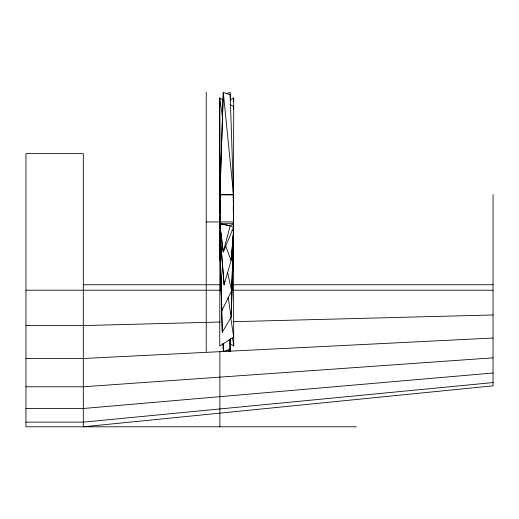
<?xml version="1.0" encoding="UTF-8"?>
<svg xmlns="http://www.w3.org/2000/svg" width="519" height="519" viewBox="0 0 519 519"><rect width="100%" height="100%" fill="white"/><g stroke="black" fill="none" stroke-linecap="round" stroke-linejoin="round"><path stroke-width="0.78" d="M219.894 220.179L220.328 213.465M219.894 223.728L230.17 225.752L233.55 227.257L223.267 251.968L219.894 227.257L219.894 223.728L233.55 223.721L233.329 228.853M233.31 196.02L233.55 197.616L233.712 97.922L229.898 100.31M220.238 205.297L219.894 206.88L220.316 190.674M233.297 246.752L233.55 237.027L233.206 238.61M220.309 184.096L219.894 199.38L220.303 196.195M220.322 185.361L219.894 204.051L220.29 201.657M233.291 249.522L233.55 239.856L231.623 290.822L221.814 310.777L219.894 239.856L220.29 242.25M233.284 254.18L233.55 242.354L233.31 243.943M220.303 188.676L219.894 201.554L220.374 198.368M230.579 338.641L230.151 351.506L226.719 350.364M233.284 256.613L233.55 248.569L233.303 250.988M220.257 195.222L219.894 197.616L223.287 92.395L230.151 94.692L233.55 195.339L233.303 192.919M230.507 338.712L230.151 351.506L229.833 348.281M233.284 257.106L233.55 248.569L233.303 253.428M220.27 204.499L219.894 206.88L220.322 194.839M233.284 254.9L233.55 246.291L233.31 247.887M220.322 192.724L219.894 204.051L220.322 197.622M233.284 191.66L233.55 194.872L219.894 194.872L220.296 186.782M233.303 253.875L233.55 249.036L233.31 251.456M220.322 193.503L219.894 201.554L220.354 197.544M233.265 247.167L233.55 242.354L231.15 317.187L222.294 332.225L219.894 244.527L220.303 247.712M233.31 248.549L233.55 244.527L233.245 246.914M219.894 206.88L220.303 200.412M233.31 240.245L233.55 237.027L231.623 290.822L227.659 272.624M220.452 211.746L219.894 213.238L220.335 207.574M233.297 233.907L233.55 230.67L231.941 230.67M233.297 243.054L233.55 239.856M220.303 211.674L219.894 213.238L220.29 208.398M233.284 237.196L233.55 233.965L232.81 237.936M220.296 190.518L219.894 195.339L223.287 92.395L233.55 194.872M233.284 252.247L233.55 249.036M233.278 235.535L233.55 233.965L231.104 260.493L224.104 284.84L219.894 233.965L220.335 236.346M219.894 194.872L220.296 190.836M229.171 339.556L230.151 349.216L223.287 351.506L223.449 349.897M223.455 347.607L223.287 349.216L223.099 343.578M233.291 246.921L233.55 244.527L231.15 317.187L228.159 297.283M233.291 250.061L233.55 247.654L233.323 249.256M223.546 100.31L219.732 97.922L219.894 197.616L220.335 193.6M233.271 233.063L233.55 230.67L231.104 260.493L225.499 245.584M220.361 216.209L219.894 220.121L220.257 218.577M233.271 226.135L233.55 223.786M219.894 213.238L220.29 210.033M233.245 236.353L233.55 233.965M222.495 330.629L222.294 332.225L219.894 242.354L220.374 245.539M220.316 206.744L219.894 209.942L220.335 207.555M219.894 196.253L220.341 193.055M233.265 101.121L233.712 97.922M233.349 109.061L233.712 106.667L229.898 104.28M224.695 281.661L224.104 284.84L219.894 230.67L221.295 234.4M230.17 225.752L223.267 251.968L219.894 223.786L230.17 225.752L233.55 223.721M219.894 216.65L220.316 215.138M226.719 93.543L230.151 92.395L230.391 99.661M493.05 382.568L83.312 422.142L25.95 422.142M493.05 373.012L83.312 408.498L25.95 408.498M493.05 357.818L83.312 386.791L25.95 386.791M493.05 338.018L83.312 358.506L25.95 358.506M220.16 322.027L83.312 325.569L25.95 325.569M233.115 321.689L493.05 314.962M206.231 221.95L233.55 221.95M83.312 284.756L220.16 284.756M233.115 284.756L493.05 284.756M25.95 290.218L220.16 290.218M233.115 290.218L493.05 290.218M356.469 426.8L25.95 426.8L25.95 153.637L83.312 153.637L83.312 426.8L493.05 385.825L493.05 194.612M229.898 343.597L233.712 345.985L233.55 246.291M219.894 227.257L220.316 228.769M220.29 235.509L219.894 230.67L220.303 232.233M219.894 223.786L220.257 225.33M233.206 205.297L233.55 206.88L233.297 197.155M221.814 310.777L219.894 237.027L220.757 240.978M233.252 208.353L233.55 209.942L233.284 206.711M233.278 208.372L233.55 209.942L233.329 207.529M233.303 197.583L233.55 204.051L233.291 194.378M220.322 249.068L219.894 237.027L220.27 239.408M220.257 248.685L219.894 246.291L219.732 345.985L233.712 337.24L230.683 317.297M233.31 199.958L233.55 201.554L233.291 191.835M222.761 119.506L219.732 97.922L219.894 197.616M233.323 194.651L233.55 196.253L233.284 189.007M219.894 247.654L220.341 250.852M232.59 337.986L233.712 345.985M233.329 215.054L233.55 220.179M220.316 237.164L219.894 233.965L220.335 238.785M233.245 196.993L233.55 199.38L233.284 189.727M233.245 207.555L233.55 209.942M219.894 230.67L220.29 233.874M233.271 217.772L233.55 220.121M233.271 210.844L233.55 213.238L233.297 210L233.55 213.238M220.303 255.231L219.894 242.354L220.354 246.363M220.335 250.307L219.894 246.291L220.316 259.772M233.291 193.847L233.55 196.253M233.291 196.986L233.55 199.38L233.284 191.31M223.287 94.692L223.455 96.3M220.322 261.946L219.894 244.527L220.316 257.443L219.894 248.569L220.296 253.389M219.894 249.036L220.296 253.071M233.297 200.853L233.55 204.051M233.31 203.662L233.55 206.88L233.291 199.653M220.322 246.285L219.894 239.856L220.322 251.177M219.894 237.027L220.303 243.495M233.31 195.358L233.55 199.38M233.265 196.74L233.55 201.554L233.291 193.509M219.894 242.354L220.322 250.405M233.303 190.032L233.55 195.339L233.284 186.801M233.291 190.324L233.55 197.616M219.894 248.569L220.328 261.453M223.021 343.468L223.287 351.506M219.894 218.421L219.9 225.531M233.55 249.269L233.55 194.638L219.894 194.638L219.894 249.269M219.894 351.7L219.894 426.8M206.231 92.2L206.231 351.7M220.316 186.464L219.894 199.38L220.335 186.47M220.296 205.096L219.894 209.942L220.335 205.122"/></g></svg>
